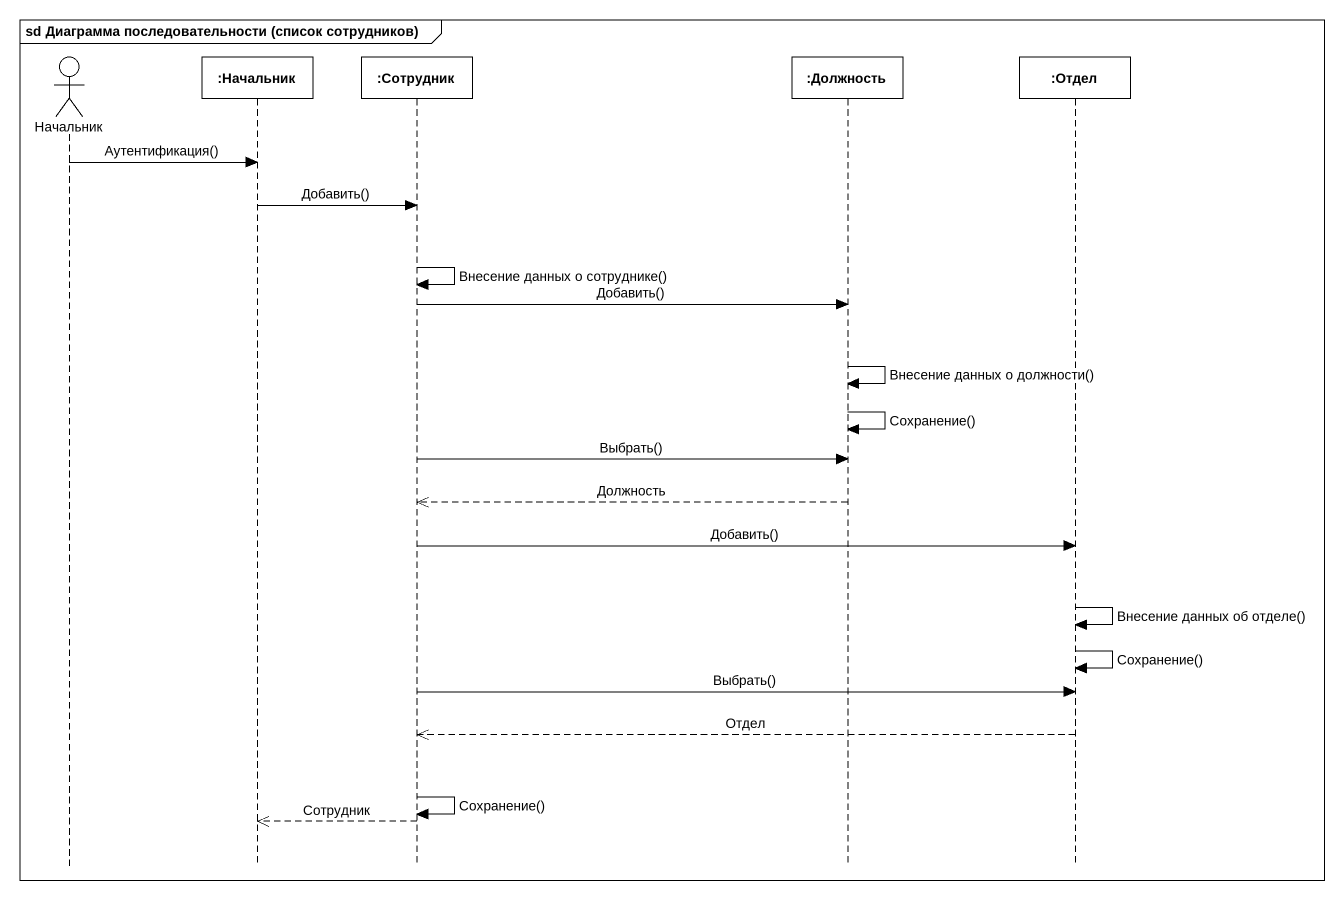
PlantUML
@startuml
mainframe sd Диаграмма последовательности (список сотрудников)
hide footbox
actor Начальник
participant ":Начальник" as Начальник_2
participant ":Сотрудник" as Сотрудник
participant ":Должность" as Должность
participant ":Отдел" as Отдел

Начальник -> Начальник_2 : Аутентификация()
Начальник_2 -> Сотрудник : Добавить()
Сотрудник -> Сотрудник : Внесение данных о сотруднике()
Сотрудник -> Должность : Добавить()
Должность -> Должность : Внесение данных о должности()
Должность -> Должность : Сохранение()
Сотрудник -> Должность : Выбрать()
Должность -->> Сотрудник : Должность
Сотрудник -> Отдел : Добавить()
Отдел -> Отдел : Внесение данных об отделе()
Отдел -> Отдел : Сохранение()
Сотрудник -> Отдел : Выбрать()
Отдел -->> Сотрудник : Отдел
Сотрудник -> Сотрудник : Сохранение()
Сотрудник -->> Начальник_2 : Сотрудник
@enduml
